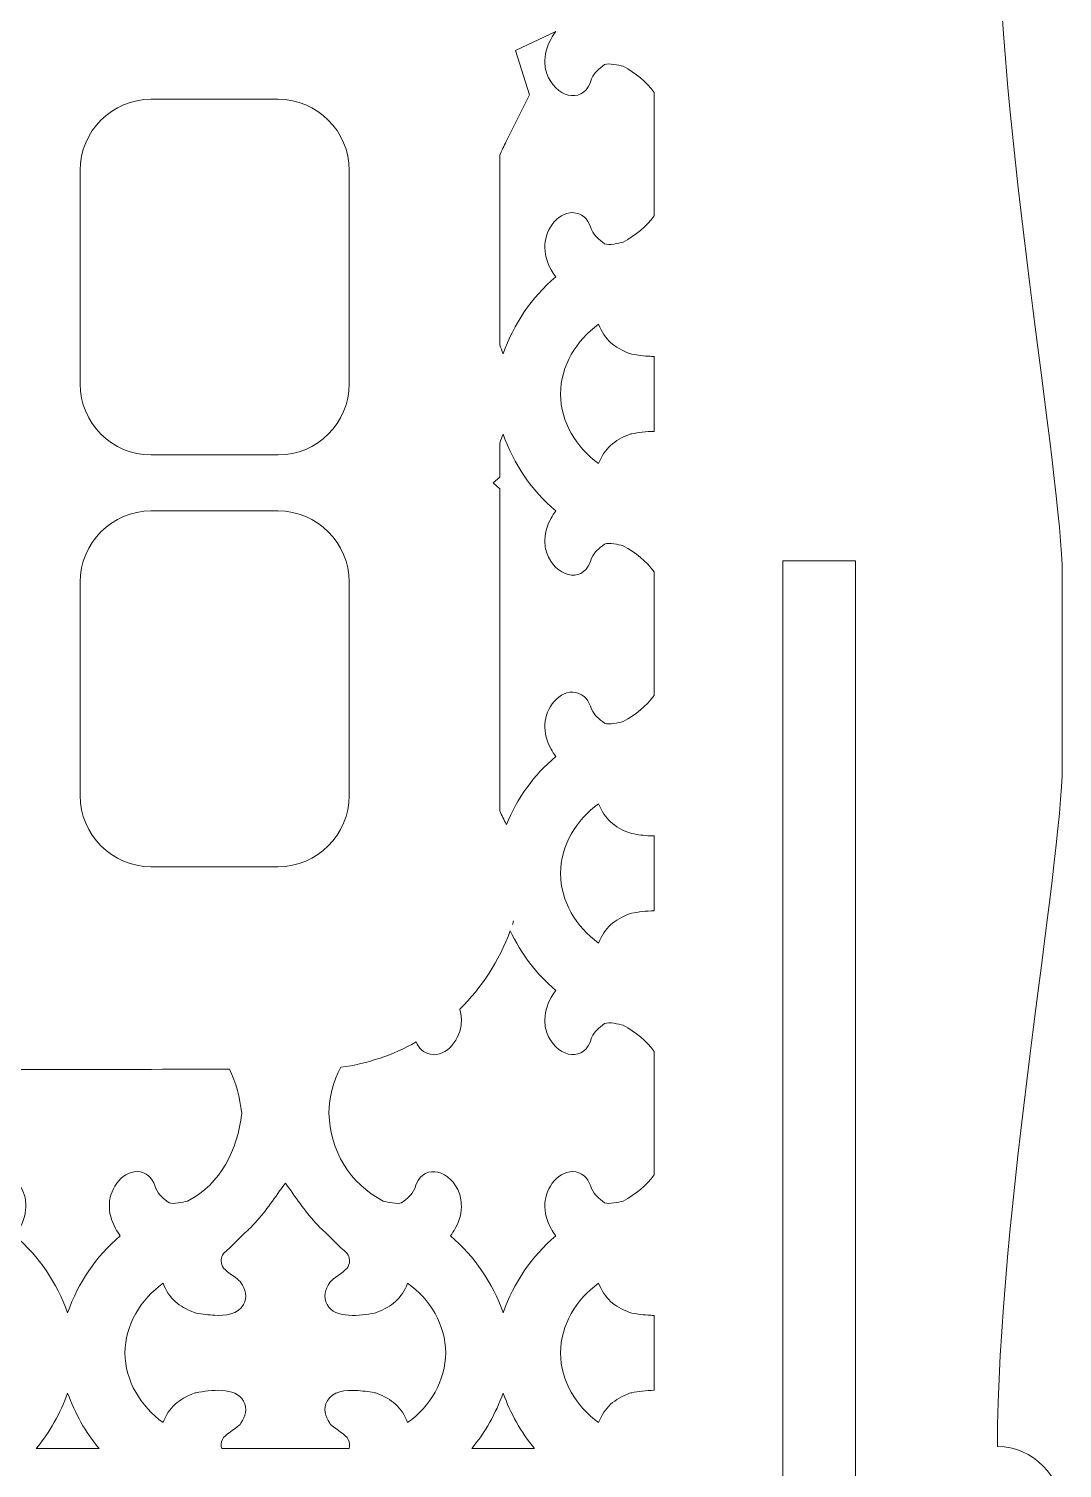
# Model space of a CAD drawing. Header units: centimetres. Extents: x -44 to 44, y -59 to 59.
# Drawn here: x 6.17 to 14.71, y 11.13 to 23.03 of the extents above; entities that cross this region are included whole.
import ezdxf

# ---------------------------------------------------------------- set-up
doc = ezdxf.new("R2010")
doc.units = ezdxf.units.CM
doc.header["$MEASUREMENT"] = 0
doc.layers.add('layer 1', color=7, linetype='Continuous')

msp = doc.modelspace()

# ---------------------------------------------------------------- linework, layer by layer
at = {"layer": 'layer 1', "lineweight": 9}
for points, knots in [([(0.39317, 40.29233), (0.39317, 40.29233), (1.78183, 40.29233), (1.78183, 40.29233), (1.78183, 40.29233), (2.21833, 40.29233), (2.57539, 39.93525), (2.57539, 39.49877), (2.57539, 39.49877), (2.57539, 39.49877), (2.57539, 39.49875), (2.57539, 39.49875), (2.57539, 39.49875), (2.57539, 39.14023), (2.33445, 38.83532), (2.00649, 38.73782), (2.00649, 38.73782), (2.00649, 38.73782), (2.03844, 38.70518), (2.03844, 38.70518), (2.03844, 38.70518), (2.03844, 38.70518), (2.38926, 38.34701), (2.38926, 38.34701), (2.38926, 38.34701), (2.38926, 38.34701), (14.71384, 25.76338), (14.71384, 25.76338), (14.71384, 25.76338), (14.71384, 25.76338), (14.71384, 24.69195), (14.71384, 24.69195), (14.71384, 24.69195), (14.71384, 24.38925), (14.47399, 24.14387), (14.17813, 24.14387), (14.17813, 24.14387), (14.17813, 22.24965), (14.71384, 19.31023), (14.71384, 18.51902), (14.71384, 18.51902), (14.71384, 18.51902), (14.71384, 16.93633), (14.71384, 16.93633), (14.71384, 16.93633), (14.71384, 16.14512), (14.17813, 13.2057), (14.17813, 11.31148), (14.17813, 11.31148), (14.47399, 11.31148), (14.71384, 11.0661), (14.71384, 10.7634), (14.71384, 10.7634), (14.71384, 10.7634), (14.71384, 9.69197), (14.71384, 9.69197), (14.71384, 9.69197), (14.71384, 9.69197), (14.17813, 9.69197), (14.17813, 9.69197), (14.17813, 9.69197), (14.17813, 9.69197), (13.65836, 9.69197), (13.65836, 9.69197), (13.65836, 9.69197), (13.65836, 9.69197), (13.00335, 9.69156), (13.00335, 9.69156), (13.00335, 9.69156), (13.00335, 9.69156), (13.00335, 18.63313), (13.00335, 18.63313), (13.00335, 18.63313), (13.00335, 18.63313), (12.40335, 18.63313), (12.40335, 18.63313), (12.40335, 18.63313), (12.40335, 18.63313), (12.40335, 9.69118), (12.40335, 9.69118), (12.40335, 9.69118), (12.40335, 9.69118), (-10.24476, 9.6768), (-10.24476, 9.6768), (-10.24476, 9.6768), (-10.24476, 9.6768), (-10.24476, 18.63313), (-10.24476, 18.63313), (-10.24476, 18.63313), (-10.24476, 18.63313), (-10.84476, 18.63313), (-10.84476, 18.63313), (-10.84476, 18.63313), (-10.84476, 18.63313), (-10.84476, 9.67641), (-10.84476, 9.67641), (-10.84476, 9.67641), (-10.84476, 9.67641), (-11.49101, 9.67601), (-11.49101, 9.67601), (-11.49101, 9.67601), (-11.49101, 9.67601), (-12.01954, 9.67601), (-12.01954, 9.67601), (-12.01954, 9.67601), (-12.01954, 9.67601), (-12.55526, 9.67601), (-12.55526, 9.67601), (-12.55526, 9.67601), (-12.55526, 9.67601), (-12.55526, 10.74744), (-12.55526, 10.74744), (-12.55526, 10.74744), (-12.55526, 11.05014), (-12.31541, 11.29551), (-12.01954, 11.29551), (-12.01954, 11.29551), (-12.01954, 13.18974), (-12.55526, 16.12916), (-12.55526, 16.92036), (-12.55526, 16.92036), (-12.55526, 16.92036), (-12.55526, 18.50306), (-12.55526, 18.50306), (-12.55526, 18.50306), (-12.55526, 19.29426), (-12.01954, 22.23369), (-12.01954, 24.12791), (-12.01954, 24.12791), (-12.31541, 24.12791), (-12.55526, 24.37329), (-12.55526, 24.67599), (-12.55526, 24.67599), (-12.55526, 24.67599), (-12.55526, 25.74741), (-12.55526, 25.74741), (-12.55526, 25.74741), (-12.55526, 25.74741), (0.08501, 38.65256), (0.08501, 38.65256), (0.08501, 38.65256), (0.08501, 38.65256), (0.16851, 38.73784), (0.16851, 38.73784), (0.16851, 38.73784), (-0.15947, 38.83534), (-0.40039, 39.14021), (-0.40039, 39.49875), (-0.40039, 39.49875), (-0.40039, 39.49875), (-0.40039, 39.49877), (-0.40039, 39.49877), (-0.40039, 39.49877), (-0.40039, 39.93525), (-0.04333, 40.29233), (0.39317, 40.29233)], [0, 0, 0, 0, 0.025, 0.025, 0.025, 0.025, 0.05, 0.05, 0.05, 0.05, 0.075, 0.075, 0.075, 0.075, 0.1, 0.1, 0.1, 0.1, 0.125, 0.125, 0.125, 0.125, 0.15, 0.15, 0.15, 0.15, 0.175, 0.175, 0.175, 0.175, 0.2, 0.2, 0.2, 0.2, 0.225, 0.225, 0.225, 0.225, 0.25, 0.25, 0.25, 0.25, 0.275, 0.275, 0.275, 0.275, 0.3, 0.3, 0.3, 0.3, 0.325, 0.325, 0.325, 0.325, 0.35, 0.35, 0.35, 0.35, 0.375, 0.375, 0.375, 0.375, 0.4, 0.4, 0.4, 0.4, 0.425, 0.425, 0.425, 0.425, 0.45, 0.45, 0.45, 0.45, 0.475, 0.475, 0.475, 0.475, 0.5, 0.5, 0.5, 0.5, 0.525, 0.525, 0.525, 0.525, 0.55, 0.55, 0.55, 0.55, 0.575, 0.575, 0.575, 0.575, 0.6, 0.6, 0.6, 0.6, 0.625, 0.625, 0.625, 0.625, 0.65, 0.65, 0.65, 0.65, 0.675, 0.675, 0.675, 0.675, 0.7, 0.7, 0.7, 0.7, 0.725, 0.725, 0.725, 0.725, 0.75, 0.75, 0.75, 0.75, 0.775, 0.775, 0.775, 0.775, 0.8, 0.8, 0.8, 0.8, 0.825, 0.825, 0.825, 0.825, 0.85, 0.85, 0.85, 0.85, 0.875, 0.875, 0.875, 0.875, 0.9, 0.9, 0.9, 0.9, 0.925, 0.925, 0.925, 0.925, 0.95, 0.95, 0.95, 0.95, 1, 1, 1, 1]), ([(10.52631, 23.00925), (10.51305, 22.98917), (10.49818, 22.96847), (10.48736, 22.94874), (10.48736, 22.94874), (10.45174, 22.88391), (10.43218, 22.81579), (10.43685, 22.74148), (10.43685, 22.74148), (10.43764, 22.70126), (10.44887, 22.66134), (10.46644, 22.62531), (10.46644, 22.62531), (10.55194, 22.4502), (10.76914, 22.41096), (10.82079, 22.61801), (10.82079, 22.61801), (10.84969, 22.67531), (10.88019, 22.69558), (10.93037, 22.73516), (10.93037, 22.73516), (10.96566, 22.74885), (11.04437, 22.73126), (11.08256, 22.72084), (11.08256, 22.72084), (11.18908, 22.66543), (11.27389, 22.59165), (11.34013, 22.50489), (11.34013, 22.50489), (11.34013, 22.50489), (11.34013, 21.48364), (11.34013, 21.48364), (11.34013, 21.48364), (11.27387, 21.39688), (11.18908, 21.3231), (11.08254, 21.26769), (11.08254, 21.26769), (11.04437, 21.25727), (10.96564, 21.23966), (10.93039, 21.25335), (10.93039, 21.25335), (10.8801, 21.29299), (10.84963, 21.31324), (10.82068, 21.37071), (10.82068, 21.37071), (10.80384, 21.43631), (10.76355, 21.49386), (10.69243, 21.50805), (10.69243, 21.50805), (10.55451, 21.53559), (10.43966, 21.37215), (10.43685, 21.24716), (10.43685, 21.24716), (10.43216, 21.1728), (10.45172, 21.10466), (10.48734, 21.03977), (10.48734, 21.03977), (10.49814, 21.02012), (10.51294, 20.99949), (10.52629, 20.97924), (10.52629, 20.97924), (10.32283, 20.80832), (10.17996, 20.59194), (10.09076, 20.34478), (10.09076, 20.34478), (10.0818, 20.36959), (10.07229, 20.39411), (10.06224, 20.4183), (10.06224, 20.4183), (10.06224, 20.4183), (10.06224, 21.98644), (10.06224, 21.98644), (10.06224, 21.98644), (10.07983, 22.02441), (10.09924, 22.06215), (10.11696, 22.09806), (10.11696, 22.09806), (10.11696, 22.09806), (10.30813, 22.48513), (10.30813, 22.48513), (10.30813, 22.48513), (10.30813, 22.48513), (10.19177, 22.85171), (10.19177, 22.85171), (10.19177, 22.85171), (10.19177, 22.85171), (10.52631, 23.00925), (10.52631, 23.00925)], [0, 0, 0, 0, 0.04347826, 0.04347826, 0.04347826, 0.04347826, 0.08695652, 0.08695652, 0.08695652, 0.08695652, 0.13043478, 0.13043478, 0.13043478, 0.13043478, 0.17391304, 0.17391304, 0.17391304, 0.17391304, 0.2173913, 0.2173913, 0.2173913, 0.2173913, 0.26086957, 0.26086957, 0.26086957, 0.26086957, 0.30434783, 0.30434783, 0.30434783, 0.30434783, 0.34782609, 0.34782609, 0.34782609, 0.34782609, 0.39130435, 0.39130435, 0.39130435, 0.39130435, 0.43478261, 0.43478261, 0.43478261, 0.43478261, 0.47826087, 0.47826087, 0.47826087, 0.47826087, 0.52173913, 0.52173913, 0.52173913, 0.52173913, 0.56521739, 0.56521739, 0.56521739, 0.56521739, 0.60869565, 0.60869565, 0.60869565, 0.60869565, 0.65217391, 0.65217391, 0.65217391, 0.65217391, 0.69565217, 0.69565217, 0.69565217, 0.69565217, 0.73913043, 0.73913043, 0.73913043, 0.73913043, 0.7826087, 0.7826087, 0.7826087, 0.7826087, 0.82608696, 0.82608696, 0.82608696, 0.82608696, 0.86956522, 0.86956522, 0.86956522, 0.86956522, 0.91304348, 0.91304348, 0.91304348, 0.91304348, 1, 1, 1, 1]), ([(8.23005, 19.50799), (7.82436, 19.50799), (7.18093, 19.50799), (7.18093, 19.50799), (7.18093, 19.50799), (7.18093, 19.50799), (7.18093, 19.50799), (7.18093, 19.50799), (7.18093, 19.50799), (6.85744, 19.50799), (6.59276, 19.77268), (6.59276, 20.09614), (6.59276, 20.09614), (6.59276, 20.09614), (6.59276, 20.09614), (6.59276, 20.09614), (6.59276, 20.09614), (6.59276, 20.09614), (6.59276, 21.86059), (6.59276, 21.86059), (6.59276, 21.86059), (6.59276, 21.86059), (6.59276, 21.86059), (6.59276, 21.86059), (6.59276, 21.86059), (6.59276, 22.18406), (6.85744, 22.44872), (7.18093, 22.44872), (7.18093, 22.44872), (7.18093, 22.44872), (7.82436, 22.44872), (8.23007, 22.44872), (8.23007, 22.44872), (8.23007, 22.44872), (8.23007, 22.44872), (8.23007, 22.44872), (8.23007, 22.44872), (8.55354, 22.44872), (8.8182, 22.18406), (8.8182, 21.86059), (8.8182, 21.86059), (8.8182, 21.86059), (8.8182, 21.86059), (8.8182, 21.86059), (8.8182, 21.86059), (8.8182, 21.86059), (8.8182, 20.09614), (8.8182, 20.09614), (8.8182, 20.09614), (8.8182, 20.09614), (8.8182, 20.09614), (8.8182, 20.09614), (8.8182, 20.09614), (8.8182, 19.77268), (8.55354, 19.50799), (8.23005, 19.50799)], [0, 0, 0, 0, 0.06666667, 0.06666667, 0.06666667, 0.06666667, 0.13333333, 0.13333333, 0.13333333, 0.13333333, 0.2, 0.2, 0.2, 0.2, 0.26666667, 0.26666667, 0.26666667, 0.26666667, 0.33333333, 0.33333333, 0.33333333, 0.33333333, 0.4, 0.4, 0.4, 0.4, 0.46666667, 0.46666667, 0.46666667, 0.46666667, 0.53333333, 0.53333333, 0.53333333, 0.53333333, 0.6, 0.6, 0.6, 0.6, 0.66666667, 0.66666667, 0.66666667, 0.66666667, 0.73333333, 0.73333333, 0.73333333, 0.73333333, 0.8, 0.8, 0.8, 0.8, 0.86666667, 0.86666667, 0.86666667, 0.86666667, 1, 1, 1, 1]), ([(11.34013, 20.32266), (11.32905, 20.32266), (11.31814, 20.32296), (11.30758, 20.32344), (11.30758, 20.32344), (11.25696, 20.32573), (11.20442, 20.33252), (11.1546, 20.34206), (11.1546, 20.34206), (11.1546, 20.34206), (11.14564, 20.34379), (11.14564, 20.34379), (11.14564, 20.34379), (11.14564, 20.34379), (11.13709, 20.34699), (11.13709, 20.34699), (11.13709, 20.34699), (11.01064, 20.39447), (10.92941, 20.4612), (10.88059, 20.58823), (10.88059, 20.58823), (10.69446, 20.45499), (10.56748, 20.24488), (10.56523, 20.01161), (10.56523, 20.01161), (10.56748, 19.78018), (10.69446, 19.57024), (10.88059, 19.43702), (10.88059, 19.43702), (10.92943, 19.56407), (11.01064, 19.6308), (11.13711, 19.67826), (11.13711, 19.67826), (11.13711, 19.67826), (11.14562, 19.68146), (11.14562, 19.68146), (11.14562, 19.68146), (11.14562, 19.68146), (11.15454, 19.68317), (11.15454, 19.68317), (11.15454, 19.68317), (11.20449, 19.69277), (11.27316, 19.70387), (11.34013, 19.70304), (11.34013, 19.70304), (11.34013, 19.70304), (11.34013, 20.32266), (11.34013, 20.32266)], [0, 0, 0, 0, 0.07692308, 0.07692308, 0.07692308, 0.07692308, 0.15384615, 0.15384615, 0.15384615, 0.15384615, 0.23076923, 0.23076923, 0.23076923, 0.23076923, 0.30769231, 0.30769231, 0.30769231, 0.30769231, 0.38461538, 0.38461538, 0.38461538, 0.38461538, 0.46153846, 0.46153846, 0.46153846, 0.46153846, 0.53846154, 0.53846154, 0.53846154, 0.53846154, 0.61538462, 0.61538462, 0.61538462, 0.61538462, 0.69230769, 0.69230769, 0.69230769, 0.69230769, 0.76923077, 0.76923077, 0.76923077, 0.76923077, 0.84615385, 0.84615385, 0.84615385, 0.84615385, 1, 1, 1, 1]), ([(11.34013, 18.54163), (11.27387, 18.62839), (11.18908, 18.70217), (11.08254, 18.75759), (11.08254, 18.75759), (11.04437, 18.768), (10.96564, 18.78564), (10.93039, 18.7719), (10.93039, 18.7719), (10.88016, 18.7323), (10.84969, 18.71209), (10.82079, 18.65473), (10.82079, 18.65473), (10.76914, 18.44771), (10.55192, 18.48694), (10.46646, 18.66206), (10.46646, 18.66206), (10.44887, 18.69808), (10.43764, 18.738), (10.43685, 18.77822), (10.43685, 18.77822), (10.43218, 18.85254), (10.45174, 18.92066), (10.48734, 18.9855), (10.48734, 18.9855), (10.49818, 19.00524), (10.51305, 19.02594), (10.52631, 19.04601), (10.52631, 19.04601), (10.32285, 19.21693), (10.17996, 19.43331), (10.09076, 19.68047), (10.09076, 19.68047), (10.0818, 19.65566), (10.07229, 19.63116), (10.06224, 19.60697), (10.06224, 19.60697), (10.06224, 19.60697), (10.06224, 19.32531), (10.06224, 19.32531), (10.06224, 19.32531), (10.06224, 19.32531), (10.00961, 19.27665), (10.00961, 19.27665), (10.00961, 19.27665), (10.00961, 19.27665), (10.06224, 19.22799), (10.06224, 19.22799), (10.06224, 19.22799), (10.06224, 19.22799), (10.06224, 16.56686), (10.06224, 16.56686), (10.06224, 16.56686), (10.07983, 16.52889), (10.09924, 16.49115), (10.11696, 16.45524), (10.11696, 16.45524), (10.11696, 16.45524), (10.11825, 16.45262), (10.11825, 16.45262), (10.11825, 16.45262), (10.20827, 16.67025), (10.34259, 16.86165), (10.52629, 17.01598), (10.52629, 17.01598), (10.51296, 17.03621), (10.49816, 17.05686), (10.48736, 17.07651), (10.48736, 17.07651), (10.45172, 17.14138), (10.43216, 17.20952), (10.43685, 17.28388), (10.43685, 17.28388), (10.43966, 17.40889), (10.55449, 17.57233), (10.69243, 17.54479), (10.69243, 17.54479), (10.76355, 17.53061), (10.80384, 17.47305), (10.82068, 17.40746), (10.82068, 17.40746), (10.84963, 17.34999), (10.8801, 17.32974), (10.93037, 17.29011), (10.93037, 17.29011), (10.96566, 17.27642), (11.04435, 17.29401), (11.08256, 17.30443), (11.08256, 17.30443), (11.18908, 17.35984), (11.27389, 17.43362), (11.34013, 17.52039), (11.34013, 17.52039), (11.34013, 17.52039), (11.34013, 18.54163), (11.34013, 18.54163)], [0, 0, 0, 0, 0.04, 0.04, 0.04, 0.04, 0.08, 0.08, 0.08, 0.08, 0.12, 0.12, 0.12, 0.12, 0.16, 0.16, 0.16, 0.16, 0.2, 0.2, 0.2, 0.2, 0.24, 0.24, 0.24, 0.24, 0.28, 0.28, 0.28, 0.28, 0.32, 0.32, 0.32, 0.32, 0.36, 0.36, 0.36, 0.36, 0.4, 0.4, 0.4, 0.4, 0.44, 0.44, 0.44, 0.44, 0.48, 0.48, 0.48, 0.48, 0.52, 0.52, 0.52, 0.52, 0.56, 0.56, 0.56, 0.56, 0.6, 0.6, 0.6, 0.6, 0.64, 0.64, 0.64, 0.64, 0.68, 0.68, 0.68, 0.68, 0.72, 0.72, 0.72, 0.72, 0.76, 0.76, 0.76, 0.76, 0.8, 0.8, 0.8, 0.8, 0.84, 0.84, 0.84, 0.84, 0.88, 0.88, 0.88, 0.88, 0.92, 0.92, 0.92, 0.92, 1, 1, 1, 1]), ([(8.23005, 16.1046), (7.82436, 16.1046), (7.18093, 16.1046), (7.18093, 16.1046), (7.18093, 16.1046), (7.18093, 16.1046), (7.18093, 16.1046), (7.18093, 16.1046), (7.18093, 16.1046), (6.85744, 16.1046), (6.59276, 16.36929), (6.59276, 16.69273), (6.59276, 16.69273), (6.59276, 16.69273), (6.59276, 16.69273), (6.59276, 16.69273), (6.59276, 16.69273), (6.59276, 16.69273), (6.59276, 18.45718), (6.59276, 18.45718), (6.59276, 18.45718), (6.59276, 18.45718), (6.59276, 18.45718), (6.59276, 18.45718), (6.59276, 18.45718), (6.59276, 18.78064), (6.85744, 19.04531), (7.18093, 19.04531), (7.18093, 19.04531), (7.18093, 19.04531), (7.82436, 19.04531), (8.23007, 19.04531), (8.23007, 19.04531), (8.23007, 19.04531), (8.23007, 19.04531), (8.23007, 19.04531), (8.23007, 19.04531), (8.55354, 19.04531), (8.8182, 18.78064), (8.8182, 18.45718), (8.8182, 18.45718), (8.8182, 18.45718), (8.8182, 18.45718), (8.8182, 18.45718), (8.8182, 18.45718), (8.8182, 18.45718), (8.8182, 16.69273), (8.8182, 16.69273), (8.8182, 16.69273), (8.8182, 16.69273), (8.8182, 16.69273), (8.8182, 16.69273), (8.8182, 16.69273), (8.8182, 16.36929), (8.55354, 16.1046), (8.23005, 16.1046)], [0, 0, 0, 0, 0.06666667, 0.06666667, 0.06666667, 0.06666667, 0.13333333, 0.13333333, 0.13333333, 0.13333333, 0.2, 0.2, 0.2, 0.2, 0.26666667, 0.26666667, 0.26666667, 0.26666667, 0.33333333, 0.33333333, 0.33333333, 0.33333333, 0.4, 0.4, 0.4, 0.4, 0.46666667, 0.46666667, 0.46666667, 0.46666667, 0.53333333, 0.53333333, 0.53333333, 0.53333333, 0.6, 0.6, 0.6, 0.6, 0.66666667, 0.66666667, 0.66666667, 0.66666667, 0.73333333, 0.73333333, 0.73333333, 0.73333333, 0.8, 0.8, 0.8, 0.8, 0.86666667, 0.86666667, 0.86666667, 0.86666667, 1, 1, 1, 1]), ([(11.34013, 16.35939), (11.32905, 16.35939), (11.31812, 16.35969), (11.30756, 16.36016), (11.30756, 16.36016), (11.25696, 16.36247), (11.20429, 16.36924), (11.15447, 16.37884), (11.15447, 16.37884), (11.15447, 16.37884), (11.14558, 16.38058), (11.14558, 16.38058), (11.14558, 16.38058), (11.14558, 16.38058), (11.13709, 16.38375), (11.13709, 16.38375), (11.13709, 16.38375), (11.01064, 16.43124), (10.92941, 16.49794), (10.88059, 16.62499), (10.88059, 16.62499), (10.69449, 16.49175), (10.56748, 16.28164), (10.56523, 16.04837), (10.56523, 16.04837), (10.56748, 15.81694), (10.69446, 15.60701), (10.88057, 15.47376), (10.88057, 15.47376), (10.92941, 15.60081), (11.01064, 15.66752), (11.13707, 15.71503), (11.13707, 15.71503), (11.13707, 15.71503), (11.1456, 15.71822), (11.1456, 15.71822), (11.1456, 15.71822), (11.1456, 15.71822), (11.15454, 15.71994), (11.15454, 15.71994), (11.15454, 15.71994), (11.20449, 15.72954), (11.27314, 15.74064), (11.34013, 15.7398), (11.34013, 15.7398), (11.34013, 15.7398), (11.34013, 16.35939), (11.34013, 16.35939)], [0, 0, 0, 0, 0.07692308, 0.07692308, 0.07692308, 0.07692308, 0.15384615, 0.15384615, 0.15384615, 0.15384615, 0.23076923, 0.23076923, 0.23076923, 0.23076923, 0.30769231, 0.30769231, 0.30769231, 0.30769231, 0.38461538, 0.38461538, 0.38461538, 0.38461538, 0.46153846, 0.46153846, 0.46153846, 0.46153846, 0.53846154, 0.53846154, 0.53846154, 0.53846154, 0.61538462, 0.61538462, 0.61538462, 0.61538462, 0.69230769, 0.69230769, 0.69230769, 0.69230769, 0.76923077, 0.76923077, 0.76923077, 0.76923077, 0.84615385, 0.84615385, 0.84615385, 0.84615385, 1, 1, 1, 1]), ([(10.16788, 15.62724), (10.17116, 15.63701), (10.17433, 15.6468), (10.17752, 15.6567), (10.17752, 15.6567), (10.17435, 15.6468), (10.17116, 15.63699), (10.16788, 15.62724)], [0, 0, 0, 0, 0.33333333, 0.33333333, 0.33333333, 0.33333333, 1, 1, 1, 1]), ([(8.74755, 14.44639), (8.68791, 14.33254), (8.65446, 14.20378), (8.65031, 14.06775), (8.65031, 14.06775), (8.6598, 13.75761), (8.82137, 13.4853), (9.09894, 13.34117), (9.09894, 13.34117), (9.13714, 13.33076), (9.21579, 13.31314), (9.25112, 13.32688), (9.25112, 13.32688), (9.30135, 13.36646), (9.3318, 13.38669), (9.36071, 13.44403), (9.36071, 13.44403), (9.41233, 13.65105), (9.62953, 13.61181), (9.71503, 13.43672), (9.71503, 13.43672), (9.7326, 13.4007), (9.74383, 13.36076), (9.74464, 13.32054), (9.74464, 13.32054), (9.74931, 13.24622), (9.72975, 13.1781), (9.69416, 13.11326), (9.69416, 13.11326), (9.68331, 13.09354), (9.66844, 13.07282), (9.65518, 13.05276), (9.65518, 13.05276), (9.85864, 12.88185), (10.00153, 12.66544), (10.09076, 12.41829), (10.09076, 12.41829), (10.17996, 12.66542), (10.32283, 12.88183), (10.52629, 13.05274), (10.52629, 13.05274), (10.51294, 13.07297), (10.49814, 13.09361), (10.48734, 13.11326), (10.48734, 13.11326), (10.45172, 13.17812), (10.43216, 13.24626), (10.43685, 13.32064), (10.43685, 13.32064), (10.43966, 13.44564), (10.55451, 13.60909), (10.69245, 13.58156), (10.69245, 13.58156), (10.76357, 13.56735), (10.80384, 13.50979), (10.82068, 13.44422), (10.82068, 13.44422), (10.84963, 13.38673), (10.88008, 13.3665), (10.93037, 13.32688), (10.93037, 13.32688), (10.96569, 13.31314), (11.04435, 13.33076), (11.08254, 13.34117), (11.08254, 13.34117), (11.18908, 13.39659), (11.27387, 13.47036), (11.34013, 13.55713), (11.34013, 13.55713), (11.34013, 13.55713), (11.34013, 14.57837), (11.34013, 14.57837), (11.34013, 14.57837), (11.27387, 14.66514), (11.18908, 14.73891), (11.08254, 14.79433), (11.08254, 14.79433), (11.04435, 14.80474), (10.96569, 14.82236), (10.93035, 14.80866), (10.93035, 14.80866), (10.88016, 14.76906), (10.84969, 14.74881), (10.82079, 14.69149), (10.82079, 14.69149), (10.76914, 14.48445), (10.55192, 14.52369), (10.46644, 14.6988), (10.46644, 14.6988), (10.44887, 14.73482), (10.43764, 14.77474), (10.43685, 14.81496), (10.43685, 14.81496), (10.43218, 14.8893), (10.45174, 14.9574), (10.48734, 15.02224), (10.48734, 15.02224), (10.49818, 15.04198), (10.51305, 15.06268), (10.52631, 15.08276), (10.52631, 15.08276), (10.36277, 15.22016), (10.2384, 15.38691), (10.14954, 15.5754), (10.14954, 15.5754), (10.05681, 15.32411), (9.91352, 15.10502), (9.73307, 14.92757), (9.73307, 14.92757), (9.74286, 14.89144), (9.74711, 14.85401), (9.74464, 14.81486), (9.74464, 14.81486), (9.74181, 14.68986), (9.62696, 14.52641), (9.48904, 14.55396), (9.48904, 14.55396), (9.43104, 14.56556), (9.39354, 14.60597), (9.37256, 14.65607), (9.37256, 14.65607), (9.18304, 14.5491), (8.97191, 14.47714), (8.74755, 14.44639)], [0, 0, 0, 0, 0.03125, 0.03125, 0.03125, 0.03125, 0.0625, 0.0625, 0.0625, 0.0625, 0.09375, 0.09375, 0.09375, 0.09375, 0.125, 0.125, 0.125, 0.125, 0.15625, 0.15625, 0.15625, 0.15625, 0.1875, 0.1875, 0.1875, 0.1875, 0.21875, 0.21875, 0.21875, 0.21875, 0.25, 0.25, 0.25, 0.25, 0.28125, 0.28125, 0.28125, 0.28125, 0.3125, 0.3125, 0.3125, 0.3125, 0.34375, 0.34375, 0.34375, 0.34375, 0.375, 0.375, 0.375, 0.375, 0.40625, 0.40625, 0.40625, 0.40625, 0.4375, 0.4375, 0.4375, 0.4375, 0.46875, 0.46875, 0.46875, 0.46875, 0.5, 0.5, 0.5, 0.5, 0.53125, 0.53125, 0.53125, 0.53125, 0.5625, 0.5625, 0.5625, 0.5625, 0.59375, 0.59375, 0.59375, 0.59375, 0.625, 0.625, 0.625, 0.625, 0.65625, 0.65625, 0.65625, 0.65625, 0.6875, 0.6875, 0.6875, 0.6875, 0.71875, 0.71875, 0.71875, 0.71875, 0.75, 0.75, 0.75, 0.75, 0.78125, 0.78125, 0.78125, 0.78125, 0.8125, 0.8125, 0.8125, 0.8125, 0.84375, 0.84375, 0.84375, 0.84375, 0.875, 0.875, 0.875, 0.875, 0.90625, 0.90625, 0.90625, 0.90625, 0.9375, 0.9375, 0.9375, 0.9375, 1, 1, 1, 1]), ([(5.13791, 14.43), (5.08348, 14.32022), (5.05296, 14.19731), (5.049, 14.06775), (5.049, 14.06775), (5.05849, 13.75761), (5.22006, 13.4853), (5.49763, 13.34117), (5.49763, 13.34117), (5.53584, 13.33076), (5.61448, 13.31314), (5.64984, 13.32688), (5.64984, 13.32688), (5.70006, 13.36648), (5.73049, 13.38669), (5.7594, 13.44403), (5.7594, 13.44403), (5.81104, 13.65105), (6.02824, 13.61179), (6.11374, 13.43672), (6.11374, 13.43672), (6.13131, 13.4007), (6.14254, 13.36076), (6.14336, 13.32054), (6.14336, 13.32054), (6.14801, 13.2462), (6.12844, 13.1781), (6.09283, 13.11326), (6.09283, 13.11326), (6.08201, 13.09354), (6.06714, 13.07284), (6.05387, 13.05279), (6.05387, 13.05279), (6.25734, 12.88185), (6.40022, 12.66544), (6.48945, 12.41829), (6.48945, 12.41829), (6.57866, 12.66542), (6.72152, 12.88183), (6.92496, 13.05272), (6.92496, 13.05272), (6.91164, 13.07295), (6.89683, 13.09359), (6.88603, 13.11328), (6.88603, 13.11328), (6.85041, 13.17814), (6.83085, 13.24629), (6.83554, 13.32064), (6.83554, 13.32064), (6.83837, 13.44564), (6.95321, 13.60907), (7.09114, 13.58156), (7.09114, 13.58156), (7.16226, 13.56735), (7.20253, 13.50979), (7.21937, 13.44422), (7.21937, 13.44422), (7.24832, 13.38673), (7.27879, 13.3665), (7.32909, 13.32688), (7.32909, 13.32688), (7.3644, 13.31314), (7.44304, 13.33076), (7.48123, 13.34117), (7.48123, 13.34117), (7.76319, 13.48783), (7.89302, 13.76293), (7.92921, 14.06775), (7.92921, 14.06775), (7.91396, 14.19626), (7.88205, 14.31949), (7.82912, 14.43004), (7.82912, 14.43004), (7.33614, 14.43009), (6.84315, 14.42942), (6.35019, 14.42942), (6.35019, 14.42942), (5.94604, 14.42942), (5.54196, 14.42987), (5.13791, 14.43)], [0, 0, 0, 0, 0.04761905, 0.04761905, 0.04761905, 0.04761905, 0.0952381, 0.0952381, 0.0952381, 0.0952381, 0.14285714, 0.14285714, 0.14285714, 0.14285714, 0.19047619, 0.19047619, 0.19047619, 0.19047619, 0.23809524, 0.23809524, 0.23809524, 0.23809524, 0.28571429, 0.28571429, 0.28571429, 0.28571429, 0.33333333, 0.33333333, 0.33333333, 0.33333333, 0.38095238, 0.38095238, 0.38095238, 0.38095238, 0.42857143, 0.42857143, 0.42857143, 0.42857143, 0.47619048, 0.47619048, 0.47619048, 0.47619048, 0.52380952, 0.52380952, 0.52380952, 0.52380952, 0.57142857, 0.57142857, 0.57142857, 0.57142857, 0.61904762, 0.61904762, 0.61904762, 0.61904762, 0.66666667, 0.66666667, 0.66666667, 0.66666667, 0.71428571, 0.71428571, 0.71428571, 0.71428571, 0.76190476, 0.76190476, 0.76190476, 0.76190476, 0.80952381, 0.80952381, 0.80952381, 0.80952381, 0.85714286, 0.85714286, 0.85714286, 0.85714286, 0.9047619, 0.9047619, 0.9047619, 0.9047619, 1, 1, 1, 1]), ([(8.81664, 11.29551), (8.82444, 11.31934), (8.82225, 11.34315), (8.81051, 11.37133), (8.81051, 11.37133), (8.79028, 11.40876), (8.70703, 11.45638), (8.67343, 11.48691), (8.67343, 11.48691), (8.67343, 11.48691), (8.66439, 11.49512), (8.66439, 11.49512), (8.66439, 11.49512), (8.66439, 11.49512), (8.65744, 11.50517), (8.65744, 11.50517), (8.65744, 11.50517), (8.61984, 11.55941), (8.60149, 11.62554), (8.63535, 11.68695), (8.63535, 11.68695), (8.68174, 11.77114), (8.78876, 11.77922), (8.87391, 11.77534), (8.87391, 11.77534), (8.92451, 11.77303), (8.97714, 11.76626), (9.02696, 11.75668), (9.02696, 11.75668), (9.02696, 11.75668), (9.03589, 11.75496), (9.03589, 11.75496), (9.03589, 11.75496), (9.03589, 11.75496), (9.0444, 11.75177), (9.0444, 11.75177), (9.0444, 11.75177), (9.17085, 11.70429), (9.25206, 11.63758), (9.3009, 11.51053), (9.3009, 11.51053), (9.48701, 11.64379), (9.61399, 11.85386), (9.61624, 12.08715), (9.61624, 12.08715), (9.61399, 12.31858), (9.48703, 12.52851), (9.3009, 12.66171), (9.3009, 12.66171), (9.25206, 12.53469), (9.17085, 12.46796), (9.04438, 12.42049), (9.04438, 12.42049), (9.04438, 12.42049), (9.03585, 12.41728), (9.03585, 12.41728), (9.03585, 12.41728), (9.03585, 12.41728), (9.02689, 12.41556), (9.02689, 12.41556), (9.02689, 12.41556), (8.91306, 12.39375), (8.70219, 12.36405), (8.63535, 12.48531), (8.63535, 12.48531), (8.60149, 12.54673), (8.61984, 12.61286), (8.65744, 12.66709), (8.65744, 12.66709), (8.65744, 12.66709), (8.66439, 12.67714), (8.66439, 12.67714), (8.66439, 12.67714), (8.66439, 12.67714), (8.67343, 12.68535), (8.67343, 12.68535), (8.67343, 12.68535), (8.70703, 12.71589), (8.79028, 12.7635), (8.81051, 12.80094), (8.81051, 12.80094), (8.82733, 12.84126), (8.82454, 12.87266), (8.80089, 12.90797), (8.80089, 12.90797), (8.73156, 12.97044), (8.66867, 13.03869), (8.59886, 13.10049), (8.59886, 13.10049), (8.59886, 13.10049), (8.59646, 13.10261), (8.59646, 13.10261), (8.59646, 13.10261), (8.59646, 13.10261), (8.59419, 13.10488), (8.59419, 13.10488), (8.59419, 13.10488), (8.49529, 13.20358), (8.41611, 13.30995), (8.33724, 13.42455), (8.33724, 13.42455), (8.32884, 13.43672), (8.30766, 13.46781), (8.29009, 13.48854), (8.29009, 13.48854), (8.27252, 13.46781), (8.25137, 13.43672), (8.24299, 13.42455), (8.24299, 13.42455), (8.16411, 13.30995), (8.08491, 13.20358), (7.98602, 13.10488), (7.98602, 13.10488), (7.98602, 13.10488), (7.98375, 13.10261), (7.98375, 13.10261), (7.98375, 13.10261), (7.98375, 13.10261), (7.98135, 13.10049), (7.98135, 13.10049), (7.98135, 13.10049), (7.91154, 13.03869), (7.84862, 12.97046), (7.7793, 12.90799), (7.7793, 12.90799), (7.75566, 12.87268), (7.75286, 12.84126), (7.76968, 12.80094), (7.76968, 12.80094), (7.78991, 12.7635), (7.87316, 12.71589), (7.90676, 12.68537), (7.90676, 12.68537), (7.90676, 12.68537), (7.9158, 12.67714), (7.9158, 12.67714), (7.9158, 12.67714), (7.9158, 12.67714), (7.92276, 12.66709), (7.92276, 12.66709), (7.92276, 12.66709), (7.96037, 12.61286), (7.97871, 12.54673), (7.94486, 12.48531), (7.94486, 12.48531), (7.89846, 12.40112), (7.79145, 12.39306), (7.70629, 12.39692), (7.70629, 12.39692), (7.65568, 12.39924), (7.60314, 12.40601), (7.55329, 12.41559), (7.55329, 12.41559), (7.55329, 12.41559), (7.54436, 12.4173), (7.54436, 12.4173), (7.54436, 12.4173), (7.54436, 12.4173), (7.53583, 12.42049), (7.53583, 12.42049), (7.53583, 12.42049), (7.40936, 12.46796), (7.32812, 12.53469), (7.27929, 12.66174), (7.27929, 12.66174), (7.09316, 12.52849), (6.96617, 12.31839), (6.96392, 12.08509), (6.96392, 12.08509), (6.96617, 11.85366), (7.09316, 11.64375), (7.27929, 11.51053), (7.27929, 11.51053), (7.32812, 11.63758), (7.40936, 11.70429), (7.53583, 11.75177), (7.53583, 11.75177), (7.53583, 11.75177), (7.54431, 11.75496), (7.54431, 11.75496), (7.54431, 11.75496), (7.54431, 11.75496), (7.55323, 11.75668), (7.55323, 11.75668), (7.55323, 11.75668), (7.66706, 11.77858), (7.87804, 11.80817), (7.94486, 11.68695), (7.94486, 11.68695), (7.97871, 11.62554), (7.96037, 11.55941), (7.92276, 11.50517), (7.92276, 11.50517), (7.92276, 11.50517), (7.9158, 11.49512), (7.9158, 11.49512), (7.9158, 11.49512), (7.9158, 11.49512), (7.90676, 11.48689), (7.90676, 11.48689), (7.90676, 11.48689), (7.87316, 11.45638), (7.78991, 11.40876), (7.76968, 11.37133), (7.76968, 11.37133), (7.75794, 11.34315), (7.75575, 11.31934), (7.76357, 11.29551), (7.76357, 11.29551), (7.76357, 11.29551), (8.81664, 11.29551), (8.81664, 11.29551)], [0, 0, 0, 0, 0.01851852, 0.01851852, 0.01851852, 0.01851852, 0.03703704, 0.03703704, 0.03703704, 0.03703704, 0.05555556, 0.05555556, 0.05555556, 0.05555556, 0.07407407, 0.07407407, 0.07407407, 0.07407407, 0.09259259, 0.09259259, 0.09259259, 0.09259259, 0.11111111, 0.11111111, 0.11111111, 0.11111111, 0.12962963, 0.12962963, 0.12962963, 0.12962963, 0.14814815, 0.14814815, 0.14814815, 0.14814815, 0.16666667, 0.16666667, 0.16666667, 0.16666667, 0.18518519, 0.18518519, 0.18518519, 0.18518519, 0.2037037, 0.2037037, 0.2037037, 0.2037037, 0.22222222, 0.22222222, 0.22222222, 0.22222222, 0.24074074, 0.24074074, 0.24074074, 0.24074074, 0.25925926, 0.25925926, 0.25925926, 0.25925926, 0.27777778, 0.27777778, 0.27777778, 0.27777778, 0.2962963, 0.2962963, 0.2962963, 0.2962963, 0.31481481, 0.31481481, 0.31481481, 0.31481481, 0.33333333, 0.33333333, 0.33333333, 0.33333333, 0.35185185, 0.35185185, 0.35185185, 0.35185185, 0.37037037, 0.37037037, 0.37037037, 0.37037037, 0.38888889, 0.38888889, 0.38888889, 0.38888889, 0.40740741, 0.40740741, 0.40740741, 0.40740741, 0.42592593, 0.42592593, 0.42592593, 0.42592593, 0.44444444, 0.44444444, 0.44444444, 0.44444444, 0.46296296, 0.46296296, 0.46296296, 0.46296296, 0.48148148, 0.48148148, 0.48148148, 0.48148148, 0.5, 0.5, 0.5, 0.5, 0.51851852, 0.51851852, 0.51851852, 0.51851852, 0.53703704, 0.53703704, 0.53703704, 0.53703704, 0.55555556, 0.55555556, 0.55555556, 0.55555556, 0.57407407, 0.57407407, 0.57407407, 0.57407407, 0.59259259, 0.59259259, 0.59259259, 0.59259259, 0.61111111, 0.61111111, 0.61111111, 0.61111111, 0.62962963, 0.62962963, 0.62962963, 0.62962963, 0.64814815, 0.64814815, 0.64814815, 0.64814815, 0.66666667, 0.66666667, 0.66666667, 0.66666667, 0.68518519, 0.68518519, 0.68518519, 0.68518519, 0.7037037, 0.7037037, 0.7037037, 0.7037037, 0.72222222, 0.72222222, 0.72222222, 0.72222222, 0.74074074, 0.74074074, 0.74074074, 0.74074074, 0.75925926, 0.75925926, 0.75925926, 0.75925926, 0.77777778, 0.77777778, 0.77777778, 0.77777778, 0.7962963, 0.7962963, 0.7962963, 0.7962963, 0.81481481, 0.81481481, 0.81481481, 0.81481481, 0.83333333, 0.83333333, 0.83333333, 0.83333333, 0.85185185, 0.85185185, 0.85185185, 0.85185185, 0.87037037, 0.87037037, 0.87037037, 0.87037037, 0.88888889, 0.88888889, 0.88888889, 0.88888889, 0.90740741, 0.90740741, 0.90740741, 0.90740741, 0.92592593, 0.92592593, 0.92592593, 0.92592593, 0.94444444, 0.94444444, 0.94444444, 0.94444444, 0.96296296, 0.96296296, 0.96296296, 0.96296296, 1, 1, 1, 1]), ([(11.34013, 12.39615), (11.32905, 12.39615), (11.31812, 12.39645), (11.30756, 12.39692), (11.30756, 12.39692), (11.25696, 12.39924), (11.20442, 12.40603), (11.1546, 12.41556), (11.1546, 12.41556), (11.1546, 12.41556), (11.14564, 12.41728), (11.14564, 12.41728), (11.14564, 12.41728), (11.14564, 12.41728), (11.13711, 12.42049), (11.13711, 12.42049), (11.13711, 12.42049), (11.01064, 12.46796), (10.92943, 12.53469), (10.88059, 12.66174), (10.88059, 12.66174), (10.69446, 12.52849), (10.56748, 12.31839), (10.56523, 12.08509), (10.56523, 12.08509), (10.56748, 11.85366), (10.69446, 11.64375), (10.88059, 11.51053), (10.88059, 11.51053), (10.92941, 11.63756), (11.01064, 11.70429), (11.13709, 11.75177), (11.13709, 11.75177), (11.13709, 11.75177), (11.1456, 11.75496), (11.1456, 11.75496), (11.1456, 11.75496), (11.1456, 11.75496), (11.15454, 11.75668), (11.15454, 11.75668), (11.15454, 11.75668), (11.20449, 11.76628), (11.27314, 11.77738), (11.34013, 11.77654), (11.34013, 11.77654), (11.34013, 11.77654), (11.34013, 12.39615), (11.34013, 12.39615)], [0, 0, 0, 0, 0.07692308, 0.07692308, 0.07692308, 0.07692308, 0.15384615, 0.15384615, 0.15384615, 0.15384615, 0.23076923, 0.23076923, 0.23076923, 0.23076923, 0.30769231, 0.30769231, 0.30769231, 0.30769231, 0.38461538, 0.38461538, 0.38461538, 0.38461538, 0.46153846, 0.46153846, 0.46153846, 0.46153846, 0.53846154, 0.53846154, 0.53846154, 0.53846154, 0.61538462, 0.61538462, 0.61538462, 0.61538462, 0.69230769, 0.69230769, 0.69230769, 0.69230769, 0.76923077, 0.76923077, 0.76923077, 0.76923077, 0.84615385, 0.84615385, 0.84615385, 0.84615385, 1, 1, 1, 1]), ([(6.7494, 11.29551), (6.63619, 11.43101), (6.55029, 11.58542), (6.48945, 11.754), (6.48945, 11.754), (6.42859, 11.58542), (6.34273, 11.43101), (6.22952, 11.29551), (6.22952, 11.29551), (6.22952, 11.29551), (6.7494, 11.29551), (6.7494, 11.29551)], [0, 0, 0, 0, 0.25, 0.25, 0.25, 0.25, 0.5, 0.5, 0.5, 0.5, 1, 1, 1, 1]), ([(10.35071, 11.29551), (10.23748, 11.43101), (10.15159, 11.58542), (10.09076, 11.754), (10.09076, 11.754), (10.0299, 11.58542), (9.94404, 11.43101), (9.83081, 11.29551), (9.83081, 11.29551), (9.83081, 11.29551), (10.35071, 11.29551), (10.35071, 11.29551)], [0, 0, 0, 0, 0.25, 0.25, 0.25, 0.25, 0.5, 0.5, 0.5, 0.5, 1, 1, 1, 1])]:
    msp.add_open_spline(points, degree=3, knots=knots, dxfattribs=at)

doc.saveas('drawing.dxf')
